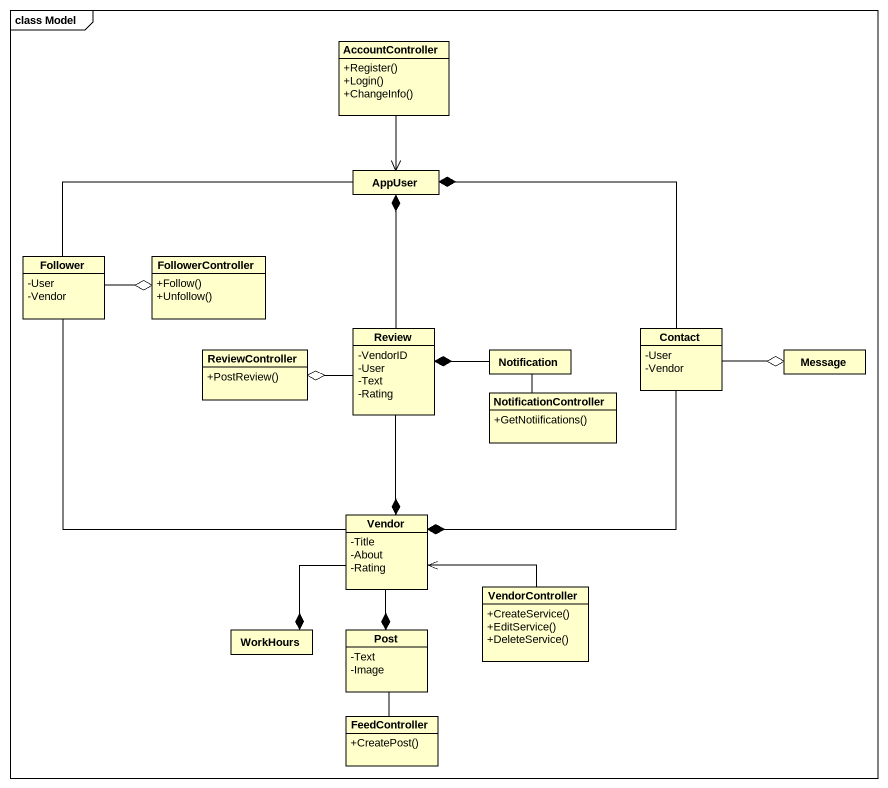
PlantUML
@startuml
mainframe class Model
hide circle
hide empty members
skinparam classAttributeIconSize 0
class AccountController {
  +Register()
  +Login()
  +ChangeInfo()
}
class AppUser
class Follower {
  -User
  -Vendor
}
class FollowerController {
  +Follow()
  +Unfollow()
}
class ReviewController {
  +PostReview()
}
class Review {
  -VendorID
  -User
  -Text
  -Rating
}
class Notification
class Contact {
  -User
  -Vendor
}
class Message
class NotificationController {
  +GetNotiifications()
}
class Vendor {
  -Title
  -About
  -Rating
}
class VendorController {
  +CreateService()
  +EditService()
  +DeleteService()
}
class WorkHours
class Post {
  -Text
  -Image
}
class FeedController {
  +CreatePost()
}
AccountController --> AppUser
AppUser *-- Review
AppUser *-- Contact
Follower -right- AppUser
Follower -- Vendor
FollowerController o-left- Follower
ReviewController o-right- Review
Review *-right- Notification
Message o-left- Contact
NotificationController -up- Notification
Vendor *-up- Review
Vendor *-up- Contact
VendorController -left-> Vendor
WorkHours *-up- Vendor
Post *-up- Vendor
Post -- FeedController
@enduml
